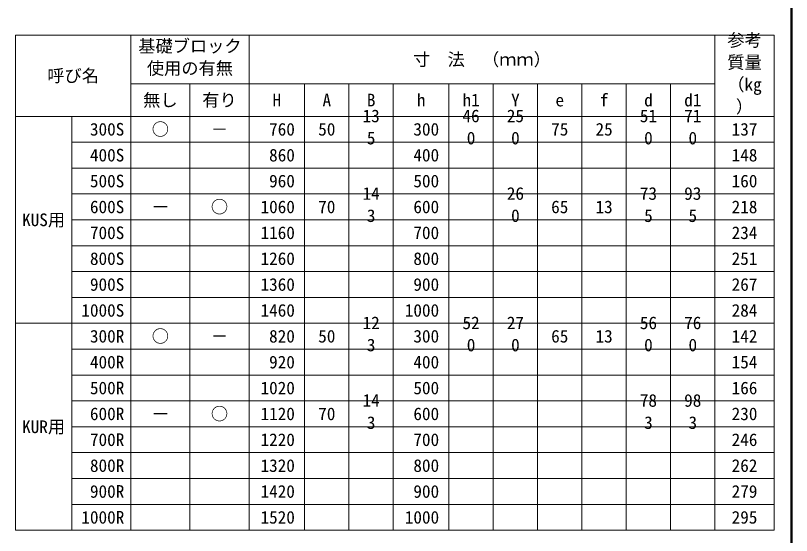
# Model space of a CAD drawing. Units: millimetres at full size; details may follow other scales. Extents: x 775 to 11990, y -20722 to -13297.
# Drawn here: x 3150 to 5775, y -19209 to -17450 of the extents above; entities that cross this region are included whole.
import ezdxf
from ezdxf.enums import TextEntityAlignment as Align

# ---------------------------------------------------------------- set-up
doc = ezdxf.new("R2010")
doc.units = ezdxf.units.MM
doc.header["$LTSCALE"] = 10
for name, color, linetype, lineweight in [('Defpoints_3', 8, 'Continuous', 0), ('図枠', 7, 'Continuous', 5), ('寸法表', 30, 'Continuous', 13), ('補助線', 4, 'Continuous', 5)]:
    doc.layers.add(name, color=color, linetype=linetype, lineweight=lineweight)
doc.styles.add('ＭＳ ゴシック', font='')
doc.styles.add('ＭＳ Ｐゴシック', font='')
doc.styles.get('ＭＳ ゴシック').set_extended_font_data('MS Gothic')
doc.styles.get('ＭＳ Ｐゴシック').set_extended_font_data('MS PGothic')

msp = doc.modelspace()

# ---------------------------------------------------------------- linework, layer by layer
at = {"layer": 'Defpoints_3'}
for p, q in [((3540.34, -17878.39), (3940.34, -17878.39)), ((4128.34, -17878.39), (4428.34, -17878.39)), ((4616.34, -17878.39), (5516.34, -17878.39)), ((3540.34, -17965.89), (3940.34, -17965.89)), ((4128.34, -17965.89), (4428.34, -17965.89)), ((4616.34, -17965.89), (5516.34, -17965.89)), ((4616.34, -18053.39), (4766.34, -18053.39)), ((3540.34, -18140.89), (3940.34, -18140.89)), ((4128.34, -18140.89), (4428.34, -18140.89)), ((4616.34, -18140.89), (5516.34, -18140.89)), ((3540.34, -18228.39), (3940.34, -18228.39)), ((4128.34, -18228.39), (4428.34, -18228.39)), ((4616.34, -18228.39), (5516.34, -18228.39)), ((3540.34, -18315.89), (3940.34, -18315.89)), ((4128.34, -18315.89), (4428.34, -18315.89)), ((4616.34, -18315.89), (5516.34, -18315.89)), ((3540.34, -18403.39), (3940.34, -18403.39)), ((4128.34, -18403.39), (4428.34, -18403.39)), ((4616.34, -18403.39), (5516.34, -18403.39)), ((3540.34, -18578.39), (3940.34, -18578.39)), ((4128.34, -18578.39), (4428.34, -18578.39)), ((4616.34, -18578.39), (5516.34, -18578.39)), ((3540.34, -18665.89), (3940.34, -18665.89)), ((4128.34, -18665.89), (4428.34, -18665.89)), ((4616.34, -18665.89), (5516.34, -18665.89)), ((4616.34, -18753.39), (5216.34, -18753.39)), ((3540.34, -18840.89), (3940.34, -18840.89)), ((4128.34, -18840.89), (4428.34, -18840.89)), ((4616.34, -18840.89), (5516.34, -18840.89)), ((3540.34, -18928.39), (3940.34, -18928.39)), ((4128.34, -18928.39), (4428.34, -18928.39)), ((4616.34, -18928.39), (5516.34, -18928.39)), ((3540.34, -19015.89), (3940.34, -19015.89)), ((4128.34, -19015.89), (4428.34, -19015.89)), ((4616.34, -19015.89), (5516.34, -19015.89)), ((3540.34, -19103.39), (3940.34, -19103.39)), ((4128.34, -19103.39), (4428.34, -19103.39)), ((4616.34, -19103.39), (5516.34, -19103.39))]:
    msp.add_line(p, q, dxfattribs=at)
at = {"layer": '図枠', "lineweight": 40}
msp.add_line((5775.19, -13547.08), (5775.19, -20472.08), dxfattribs=at)
at = {"layer": '寸法表'}
for p, q in [((3150.34, -17515.89), (5716.34, -17515.89)), ((3150.34, -17515.89), (3150.34, -19190.89)), ((3540.34, -17515.89), (3540.34, -19190.89)), ((3940.34, -17515.89), (3940.34, -19190.89)), ((5516.34, -17515.89), (5516.34, -19190.89)), ((5716.34, -17515.89), (5716.34, -19190.89)), ((3540.34, -17680.89), (5516.34, -17680.89)), ((3740.34, -17680.89), (3740.34, -19190.89)), ((4128.34, -17680.89), (4128.34, -19190.89)), ((4278.34, -17680.89), (4278.34, -19190.89)), ((4428.34, -17680.89), (4428.34, -19190.89)), ((4616.34, -17680.89), (4616.34, -19190.89)), ((4766.34, -17680.89), (4766.34, -19190.89)), ((4916.34, -17680.89), (4916.34, -19190.89)), ((5066.34, -17680.89), (5066.34, -19190.89)), ((5216.34, -17680.89), (5216.34, -19190.89)), ((5366.34, -17680.89), (5366.34, -19190.89)), ((3150.34, -17790.89), (5716.34, -17790.89)), ((3340.34, -17790.89), (3340.34, -19190.89)), ((3340.34, -17878.39), (3540.34, -17878.39)), ((3940.34, -17878.39), (4128.34, -17878.39)), ((4428.34, -17878.39), (4616.34, -17878.39)), ((5516.34, -17878.39), (5716.34, -17878.39)), ((3340.34, -17965.89), (3540.34, -17965.89)), ((3940.34, -17965.89), (4128.34, -17965.89)), ((4428.34, -17965.89), (4616.34, -17965.89)), ((5516.34, -17965.89), (5716.34, -17965.89)), ((3340.34, -18053.39), (4616.34, -18053.39)), ((4766.34, -18053.39), (5716.34, -18053.39)), ((3340.34, -18140.89), (3540.34, -18140.89)), ((3940.34, -18140.89), (4128.34, -18140.89)), ((4428.34, -18140.89), (4616.34, -18140.89)), ((5516.34, -18140.89), (5716.34, -18140.89)), ((3340.34, -18228.39), (3540.34, -18228.39)), ((3940.34, -18228.39), (4128.34, -18228.39)), ((4428.34, -18228.39), (4616.34, -18228.39)), ((5516.34, -18228.39), (5716.34, -18228.39)), ((3340.34, -18315.89), (3540.34, -18315.89)), ((3940.34, -18315.89), (4128.34, -18315.89)), ((4428.34, -18315.89), (4616.34, -18315.89)), ((5516.34, -18315.89), (5716.34, -18315.89)), ((3340.34, -18403.39), (3540.34, -18403.39)), ((3940.34, -18403.39), (4128.34, -18403.39)), ((4428.34, -18403.39), (4616.34, -18403.39)), ((5516.34, -18403.39), (5716.34, -18403.39)), ((3150.34, -18490.89), (5716.34, -18490.89)), ((3340.34, -18578.39), (3540.34, -18578.39)), ((3940.34, -18578.39), (4128.34, -18578.39)), ((4428.34, -18578.39), (4616.34, -18578.39)), ((5516.34, -18578.39), (5716.34, -18578.39)), ((3340.34, -18665.89), (3540.34, -18665.89)), ((3940.34, -18665.89), (4128.34, -18665.89)), ((4428.34, -18665.89), (4616.34, -18665.89)), ((5516.34, -18665.89), (5716.34, -18665.89)), ((3340.34, -18753.39), (4616.34, -18753.39)), ((5216.34, -18753.39), (5716.34, -18753.39)), ((3340.34, -18840.89), (3540.34, -18840.89)), ((3940.34, -18840.89), (4128.34, -18840.89)), ((4428.34, -18840.89), (4616.34, -18840.89)), ((5516.34, -18840.89), (5716.34, -18840.89)), ((3340.34, -18928.39), (3540.34, -18928.39)), ((3940.34, -18928.39), (4128.34, -18928.39)), ((4428.34, -18928.39), (4616.34, -18928.39)), ((5516.34, -18928.39), (5716.34, -18928.39)), ((3340.34, -19015.89), (3540.34, -19015.89)), ((3940.34, -19015.89), (4128.34, -19015.89)), ((4428.34, -19015.89), (4616.34, -19015.89)), ((5516.34, -19015.89), (5716.34, -19015.89)), ((3340.34, -19103.39), (3540.34, -19103.39)), ((3940.34, -19103.39), (4128.34, -19103.39)), ((4428.34, -19103.39), (4616.34, -19103.39)), ((5516.34, -19103.39), (5716.34, -19103.39)), ((3150.34, -19190.89), (5716.34, -19190.89))]:
    msp.add_line(p, q, dxfattribs=at)
at = {"layer": '補助線', "color": 8, "lineweight": 40}
msp.add_line((5775.19, -20100.83), (5775.19, -13675.83), dxfattribs=at)

# ---------------------------------------------------------------- texts
at = {"layer": '寸法表', "style": 'ＭＳ ゴシック'}
for s, p in [('参考', (5558.07, -17511.75)), ('基礎ブロック', (3565.52, -17531.75)), ('質量', (5558.07, -17586.75)), ('使用の有無', (3594.66, -17606.75)), ('（kg', (5558.07, -17661.75)), ('）', (5587.21, -17736.75)), ('13', (4324.21, -17768)), ('46', (4662.21, -17768)), ('25', (4812.21, -17768)), ('51', (5262.21, -17768)), ('71', (5412.21, -17768)), ('5', (4338.78, -17843)), ('0', (4676.78, -17843)), ('0', (4826.78, -17843)), ('0', (5276.78, -17843)), ('0', (5426.78, -17843)), ('14', (4324.21, -18030.5)), ('26', (4812.21, -18030.5)), ('73', (5262.21, -18030.5)), ('93', (5412.21, -18030.5)), ('3', (4338.78, -18105.5)), ('0', (4826.78, -18105.5)), ('5', (5276.78, -18105.5)), ('5', (5426.78, -18105.5)), ('12', (4324.21, -18468)), ('52', (4662.21, -18468)), ('27', (4812.21, -18468)), ('56', (5262.21, -18468)), ('76', (5412.21, -18468)), ('3', (4338.78, -18543)), ('0', (4676.78, -18543)), ('0', (4826.78, -18543)), ('0', (5276.78, -18543)), ('0', (5426.78, -18543)), ('14', (4324.21, -18730.5)), ('78', (5262.21, -18730.5)), ('98', (5412.21, -18730.5)), ('3', (4338.78, -18805.5)), ('3', (5276.78, -18805.5)), ('3', (5426.78, -18805.5))]:
    msp.add_text(s, height=42.72, dxfattribs=at).set_placement(p, align=Align.TOP_LEFT)
for s, p in [('寸\u3000法\u3000（ｍｍ）', (4728.34, -17598.39)), ('呼び名', (3345.34, -17653.39)), ('無し', (3640.34, -17735.89)), ('有り', (3840.34, -17735.89)), ('H', (4034.34, -17735.89)), ('A', (4203.34, -17735.89)), ('B', (4353.34, -17735.89)), ('h', (4522.34, -17735.89)), ('h1', (4691.34, -17735.89)), ('Y', (4841.34, -17735.89)), ('f', (5141.34, -17735.89)), ('d', (5291.34, -17735.89)), ('d1', (5441.34, -17735.89)), ('e', (4991.34, -17735.89)), ('○', (3640.34, -17834.64)), ('50', (4203.34, -17834.64)), ('75', (4991.34, -17834.64)), ('25', (5141.34, -17834.64)), ('137', (5616.34, -17834.64)), ('－', (3840.34, -17834.64)), ('148', (5616.34, -17922.14)), ('160', (5616.34, -18009.64)), ('○', (3840.34, -18097.14)), ('70', (4203.34, -18097.14)), ('65', (4991.34, -18097.14)), ('13', (5141.34, -18097.14)), ('218', (5616.34, -18097.14)), ('KUS用', (3245.34, -18140.89)), ('234', (5616.34, -18184.64)), ('251', (5616.34, -18272.14)), ('267', (5616.34, -18359.64)), ('284', (5616.34, -18447.14)), ('○', (3640.34, -18534.64)), ('50', (4203.34, -18534.64)), ('65', (4991.34, -18534.64)), ('13', (5141.34, -18534.64)), ('142', (5616.34, -18534.64)), ('－', (3840.34, -18534.64)), ('154', (5616.34, -18622.14)), ('166', (5616.34, -18709.64)), ('○', (3840.34, -18797.14)), ('70', (4203.34, -18797.14)), ('230', (5616.34, -18797.14)), ('KUR用', (3245.34, -18840.89)), ('246', (5616.34, -18884.64)), ('262', (5616.34, -18972.14)), ('279', (5616.34, -19059.64)), ('295', (5616.34, -19147.14))]:
    msp.add_text(s, height=42.72, dxfattribs=at).set_placement(p, align=Align.MIDDLE_CENTER)
for s, p in [('300S', (3518.34, -17834.64)), ('760', (4095.34, -17834.64)), ('300', (4583.34, -17834.64)), ('400S', (3518.34, -17922.14)), ('860', (4095.34, -17922.14)), ('400', (4583.34, -17922.14)), ('500S', (3518.34, -18009.64)), ('960', (4095.34, -18009.64)), ('500', (4583.34, -18009.64)), ('600S', (3518.34, -18097.14)), ('1060', (4095.34, -18097.14)), ('600', (4583.34, -18097.14)), ('700S', (3518.34, -18184.64)), ('1160', (4095.34, -18184.64)), ('700', (4583.34, -18184.64)), ('800S', (3518.34, -18272.14)), ('1260', (4095.34, -18272.14)), ('800', (4583.34, -18272.14)), ('900S', (3518.34, -18359.64)), ('1360', (4095.34, -18359.64)), ('900', (4583.34, -18359.64)), ('1000S', (3518.34, -18447.14)), ('1460', (4095.34, -18447.14)), ('1000', (4583.34, -18447.14)), ('300R', (3518.34, -18534.64)), ('820', (4095.34, -18534.64)), ('300', (4583.34, -18534.64)), ('400R', (3518.34, -18622.14)), ('920', (4095.34, -18622.14)), ('400', (4583.34, -18622.14)), ('500R', (3518.34, -18709.64)), ('1020', (4095.34, -18709.64)), ('500', (4583.34, -18709.64)), ('600R', (3518.34, -18797.14)), ('1120', (4095.34, -18797.14)), ('600', (4583.34, -18797.14)), ('700R', (3518.34, -18884.64)), ('1220', (4095.34, -18884.64)), ('700', (4583.34, -18884.64)), ('800R', (3518.34, -18972.14)), ('1320', (4095.34, -18972.14)), ('800', (4583.34, -18972.14)), ('900R', (3518.34, -19059.64)), ('1420', (4095.34, -19059.64)), ('900', (4583.34, -19059.64)), ('1000R', (3518.34, -19147.14)), ('1520', (4095.34, -19147.14)), ('1000', (4583.34, -19147.14))]:
    msp.add_text(s, height=42.72, dxfattribs=at).set_placement(p, align=Align.MIDDLE_RIGHT)
at = {"layer": '寸法表', "style": 'ＭＳ Ｐゴシック', "width": 1.05}
for p in [(3640.34, -18097.14), (3640.34, -18797.14)]:
    msp.add_text('－', height=44.54, dxfattribs=at).set_placement(p, align=Align.MIDDLE_CENTER)

doc.saveas('drawing.dxf')
